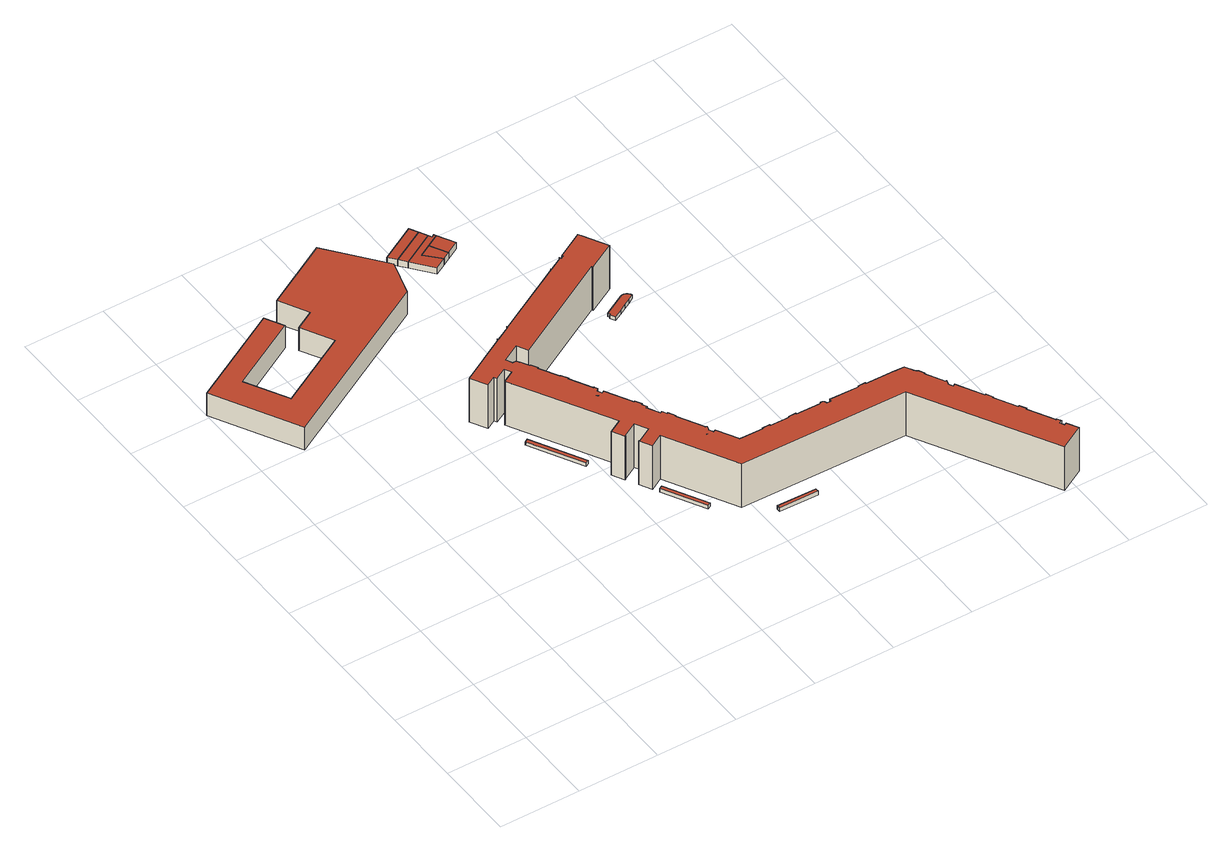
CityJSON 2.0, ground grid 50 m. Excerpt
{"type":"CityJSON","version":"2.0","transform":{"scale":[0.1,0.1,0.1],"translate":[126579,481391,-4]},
"CityObjects":{
"building1":{"type":"Building","attributes":{"b3_dak_type":"multiple horizontal","b3_h_dak_50p":10.54,"b3_h_dak_70p":13.19,"b3_h_dak_max":22.7,"b3_h_dak_min":-0.48,"b3_h_maaiveld":-2.98,"b3_kas_warenhuis":false,"b3_mutatie_ahn3_ahn4":false,"b3_reconstructie_onvolledig":false,"b3_rmse_lod12":7.42,"b3_rmse_lod13":0.31,"b3_rmse_lod22":0.153,"b3_val3dity_lod12":"[]","b3_val3dity_lod13":"[104]","b3_val3dity_lod22":"[303]","b3_volume_lod12":93696.35,"b3_volume_lod13":69042.4,"b3_volume_lod22":68864.76,"geconstateerd":false,"oorspronkelijkbouwjaar":2002,"status":"Pand in gebruik"},"children":["building1-1"]},
"building1-1":{"type":"BuildingPart","parents":["building1"],"geometry":[{"type":"Solid","lod":"1.2","boundaries":[[[[0,1,2,3,4,5,6,7,8,9,10,11,12]],[[13,9,8,14]],[[15,10,9,13]],[[16,3,2,17]],[[18,4,3,16]],[[19,1,0,20]],[[17,2,1,19]],[[21,5,4,18]],[[14,8,7,22]],[[22,7,6,23]],[[20,0,12,24]],[[25,11,10,15]],[[24,12,11,25]],[[23,6,5,21]],[[23,21,18,16,17,19,20,24,25,15,13,14,22]]]],"semantics":{"surfaces":[{"type":"GroundSurface"},{"type":"WallSurface","on_footprint_edge":true},{"type":"RoofSurface"}],"values":[[0,1,1,1,1,1,1,1,1,1,1,1,1,1,2]]}}]},
"building2":{"type":"Building","attributes":{"b3_dak_type":"multiple horizontal","b3_h_dak_50p":-0.57,"b3_h_dak_70p":-0.49,"b3_h_dak_max":-0.21,"b3_h_dak_min":-0.86,"b3_h_maaiveld":-3.05,"b3_kas_warenhuis":false,"b3_mutatie_ahn3_ahn4":false,"b3_reconstructie_onvolledig":false,"b3_rmse_lod12":0.141,"b3_rmse_lod13":0.141,"b3_rmse_lod22":0.0315,"b3_val3dity_lod12":"[]","b3_val3dity_lod13":"[]","b3_val3dity_lod22":"[]","b3_volume_lod12":205.85,"b3_volume_lod13":205.85,"b3_volume_lod22":201.23,"geconstateerd":false,"oorspronkelijkbouwjaar":1973,"status":"Pand in gebruik"},"children":["building2-1"]},
"building2-1":{"type":"BuildingPart","parents":["building2"],"geometry":[{"type":"Solid","lod":"1.2","boundaries":[[[[26,27,28,29]],[[30,28,27,31]],[[32,29,28,30]],[[33,26,29,32]],[[31,27,26,33]],[[31,33,32,30]]]],"semantics":{"surfaces":[{"type":"GroundSurface"},{"type":"WallSurface","on_footprint_edge":true},{"type":"RoofSurface"}],"values":[[0,1,1,1,1,2]]}}]},
"building3":{"type":"Building","attributes":{"b3_dak_type":"multiple horizontal","b3_h_dak_50p":-0.54,"b3_h_dak_70p":-0.47,"b3_h_dak_max":-0.19,"b3_h_dak_min":-0.83,"b3_h_maaiveld":-3.07,"b3_kas_warenhuis":false,"b3_mutatie_ahn3_ahn4":false,"b3_reconstructie_onvolledig":false,"b3_rmse_lod12":0.136,"b3_rmse_lod13":0.136,"b3_rmse_lod22":0.0324,"b3_val3dity_lod12":"[]","b3_val3dity_lod13":"[]","b3_val3dity_lod22":"[]","b3_volume_lod12":164.17,"b3_volume_lod13":164.17,"b3_volume_lod22":160.57,"geconstateerd":false,"oorspronkelijkbouwjaar":1969,"status":"Pand in gebruik"},"children":["building3-1"]},
"building3-1":{"type":"BuildingPart","parents":["building3"],"geometry":[{"type":"Solid","lod":"1.2","boundaries":[[[[34,35,36,37]],[[38,35,34,39]],[[39,34,37,40]],[[41,36,35,38]],[[40,37,36,41]],[[40,41,38,39]]]],"semantics":{"surfaces":[{"type":"GroundSurface"},{"type":"WallSurface","on_footprint_edge":true},{"type":"RoofSurface"}],"values":[[0,1,1,1,1,2]]}}]},
"building4":{"type":"Building","attributes":{"b3_dak_type":"multiple horizontal","b3_h_dak_50p":-0.54,"b3_h_dak_70p":-0.45,"b3_h_dak_max":-0.19,"b3_h_dak_min":-0.79,"b3_h_maaiveld":-3.09,"b3_kas_warenhuis":false,"b3_mutatie_ahn3_ahn4":false,"b3_reconstructie_onvolledig":false,"b3_rmse_lod12":0.143,"b3_rmse_lod13":0.143,"b3_rmse_lod22":0.0365,"b3_val3dity_lod12":"[]","b3_val3dity_lod13":"[]","b3_val3dity_lod22":"[]","b3_volume_lod12":139.35,"b3_volume_lod13":139.35,"b3_volume_lod22":136.49,"geconstateerd":false,"oorspronkelijkbouwjaar":1969,"status":"Pand in gebruik"},"children":["building4-1"]},
"building4-1":{"type":"BuildingPart","parents":["building4"],"geometry":[{"type":"Solid","lod":"1.2","boundaries":[[[[42,43,44,45,46]],[[47,43,42,48]],[[49,44,43,47]],[[50,45,44,49]],[[48,42,46,51]],[[51,46,45,50]],[[51,50,49,47,48]]]],"semantics":{"surfaces":[{"type":"GroundSurface"},{"type":"WallSurface","on_footprint_edge":true},{"type":"RoofSurface"}],"values":[[0,1,1,1,1,1,2]]}}]},
"building5":{"type":"Building","attributes":{"b3_dak_type":"multiple horizontal","b3_h_dak_50p":2.17,"b3_h_dak_70p":2.21,"b3_h_dak_max":2.85,"b3_h_dak_min":2.06,"b3_h_maaiveld":-2.27,"b3_kas_warenhuis":false,"b3_mutatie_ahn3_ahn4":false,"b3_reconstructie_onvolledig":false,"b3_rmse_lod12":0.0961,"b3_rmse_lod13":0.0961,"b3_rmse_lod22":0.0939,"b3_val3dity_lod12":"[]","b3_val3dity_lod13":"[]","b3_val3dity_lod22":"[]","b3_volume_lod12":658.82,"b3_volume_lod13":658.82,"b3_volume_lod22":654,"geconstateerd":false,"oorspronkelijkbouwjaar":2002,"status":"Pand in gebruik"},"children":["building5-1"]},
"building5-1":{"type":"BuildingPart","parents":["building5"],"geometry":[{"type":"Solid","lod":"1.2","boundaries":[[[[52,53,54,55]],[[56,53,52,57]],[[58,54,53,56]],[[57,52,55,59]],[[59,55,54,58]],[[59,58,56,57]]]],"semantics":{"surfaces":[{"type":"GroundSurface"},{"type":"WallSurface","on_footprint_edge":true},{"type":"RoofSurface"}],"values":[[0,1,1,1,1,2]]}}]},
"building6":{"type":"Building","attributes":{"b3_dak_type":"multiple horizontal","b3_h_dak_50p":2.19,"b3_h_dak_70p":2.22,"b3_h_dak_max":4.21,"b3_h_dak_min":2.08,"b3_h_maaiveld":-2.27,"b3_kas_warenhuis":false,"b3_mutatie_ahn3_ahn4":false,"b3_reconstructie_onvolledig":false,"b3_rmse_lod12":0.428,"b3_rmse_lod13":0.428,"b3_rmse_lod22":0.296,"b3_val3dity_lod12":"[]","b3_val3dity_lod13":"[]","b3_val3dity_lod22":"[]","b3_volume_lod12":591.1,"b3_volume_lod13":591.1,"b3_volume_lod22":608,"geconstateerd":false,"oorspronkelijkbouwjaar":2002,"status":"Pand in gebruik"},"children":["building6-1"]},
"building6-1":{"type":"BuildingPart","parents":["building6"],"geometry":[{"type":"Solid","lod":"1.2","boundaries":[[[[53,60,61,54]],[[62,60,53,56]],[[63,61,60,62]],[[56,53,54,58]],[[58,54,61,63]],[[58,63,62,56]]]],"semantics":{"surfaces":[{"type":"GroundSurface"},{"type":"WallSurface","on_footprint_edge":true},{"type":"RoofSurface"}],"values":[[0,1,1,1,1,2]]}}]},
"building7":{"type":"Building","attributes":{"b3_dak_type":"multiple horizontal","b3_h_dak_50p":2.21,"b3_h_dak_70p":2.24,"b3_h_dak_max":4.25,"b3_h_dak_min":2.08,"b3_h_maaiveld":-2.27,"b3_kas_warenhuis":false,"b3_mutatie_ahn3_ahn4":false,"b3_reconstructie_onvolledig":false,"b3_rmse_lod12":0.261,"b3_rmse_lod13":0.261,"b3_rmse_lod22":0.192,"b3_val3dity_lod12":"[]","b3_val3dity_lod13":"[]","b3_val3dity_lod22":"[]","b3_volume_lod12":824.23,"b3_volume_lod13":824.23,"b3_volume_lod22":819.11,"geconstateerd":false,"oorspronkelijkbouwjaar":2002,"status":"Pand in gebruik"},"children":["building7-1"]},
"building7-1":{"type":"BuildingPart","parents":["building7"],"geometry":[{"type":"Solid","lod":"1.2","boundaries":[[[[64,61,60,65,66,67,68,69,70]],[[71,67,66,72]],[[72,66,65,73]],[[73,65,60,62]],[[74,68,67,71]],[[75,69,68,74]],[[62,60,61,63]],[[76,70,69,75]],[[77,64,70,76]],[[63,61,64,77]],[[63,77,76,75,74,71,72,73,62]]]],"semantics":{"surfaces":[{"type":"GroundSurface"},{"type":"WallSurface","on_footprint_edge":true},{"type":"RoofSurface"}],"values":[[0,1,1,1,1,1,1,1,1,1,2]]}}]},
"building8":{"type":"Building","attributes":{"b3_dak_type":"multiple horizontal","b3_h_dak_50p":2.16,"b3_h_dak_70p":2.21,"b3_h_dak_max":3.4,"b3_h_dak_min":2.07,"b3_h_maaiveld":-2.27,"b3_kas_warenhuis":false,"b3_mutatie_ahn3_ahn4":false,"b3_reconstructie_onvolledig":false,"b3_rmse_lod12":0.331,"b3_rmse_lod13":0.331,"b3_rmse_lod22":0.147,"b3_val3dity_lod12":"[]","b3_val3dity_lod13":"[]","b3_val3dity_lod22":"[]","b3_volume_lod12":354.35,"b3_volume_lod13":354.35,"b3_volume_lod22":358.43,"geconstateerd":false,"oorspronkelijkbouwjaar":2001,"status":"Pand in gebruik"},"children":["building8-1"]},
"building8-1":{"type":"BuildingPart","parents":["building8"],"geometry":[{"type":"Solid","lod":"1.2","boundaries":[[[[78,70,69,68]],[[76,70,78,79]],[[79,78,68,74]],[[75,69,70,76]],[[74,68,69,75]],[[74,75,76,79]]]],"semantics":{"surfaces":[{"type":"GroundSurface"},{"type":"WallSurface","on_footprint_edge":true},{"type":"RoofSurface"}],"values":[[0,1,1,1,1,2]]}}]},
"building9":{"type":"Building","attributes":{"b3_dak_type":"multiple horizontal","b3_h_dak_50p":2.25,"b3_h_dak_70p":2.28,"b3_h_dak_max":3.41,"b3_h_dak_min":2.13,"b3_h_maaiveld":-2.27,"b3_kas_warenhuis":false,"b3_mutatie_ahn3_ahn4":false,"b3_reconstructie_onvolledig":false,"b3_rmse_lod12":0.486,"b3_rmse_lod13":0.486,"b3_rmse_lod22":0.336,"b3_val3dity_lod12":"[]","b3_val3dity_lod13":"[]","b3_val3dity_lod22":"[]","b3_volume_lod12":469.1,"b3_volume_lod13":469.1,"b3_volume_lod22":473.06,"geconstateerd":false,"oorspronkelijkbouwjaar":2001,"status":"Pand in gebruik"},"children":["building9-1"]},
"building9-1":{"type":"BuildingPart","parents":["building9"],"geometry":[{"type":"Solid","lod":"1.2","boundaries":[[[[80,78,68,67]],[[81,78,80,82]],[[82,80,67,83]],[[84,68,78,81]],[[83,67,68,84]],[[83,84,81,82]]]],"semantics":{"surfaces":[{"type":"GroundSurface"},{"type":"WallSurface","on_footprint_edge":true},{"type":"RoofSurface"}],"values":[[0,1,1,1,1,2]]}}]},
"building10":{"type":"Building","attributes":{"b3_dak_type":"slanted","b3_h_dak_50p":28.31,"b3_h_dak_70p":28.37,"b3_h_dak_max":33.44,"b3_h_dak_min":-2.96,"b3_h_maaiveld":-2.88,"b3_kas_warenhuis":false,"b3_mutatie_ahn3_ahn4":false,"b3_reconstructie_onvolledig":false,"b3_rmse_lod12":11.5,"b3_rmse_lod13":1.52,"b3_rmse_lod22":1.23,"b3_val3dity_lod12":"[]","b3_val3dity_lod13":"[]","b3_val3dity_lod22":"[303]","b3_volume_lod12":250300.98,"b3_volume_lod13":210398.64,"b3_volume_lod22":208471.33,"geconstateerd":false,"oorspronkelijkbouwjaar":2002,"status":"Pand in gebruik"},"children":["building10-1"]},
"building10-1":{"type":"BuildingPart","parents":["building10"],"geometry":[{"type":"Solid","lod":"1.2","boundaries":[[[[85,86,87,88,89,90,91,92,93,94,95,96,97,98,99,100,101,102,103,104,105,106,107,108,109,110,111,112,113,114,115,116,117,118,119,120,121,122,123,124,125,126,127,128,129,130,131,132,133,134,135,136,137,138,139,140,141,142,143,144,145,146,147,148,149,150,151,152,153,154,155,156,157,158,159,160,161,162,163,164,165,166,167,168,169,170,171,172,173,174,175,176,177,178,179,180,181,182,183,184,185,186,187,188,189,190,191,192,193,194,195,196,197,198,199,200,201,202,203,204,205,206,207,208,209,210,211,212,213,214,215,216,217,218,219,220,221,222,223,224,225,226,227,228,229,230,231,232,233,234,235,236,237,238,239,240,241,242,243,244,245,246,247,248,249,250],[251,252,253],[254,255,256]],[[257,124,123,258]],[[259,128,127,260]],[[261,129,128,259]],[[262,216,215,263]],[[260,127,126,264]],[[265,125,124,257]],[[264,126,125,265]],[[266,250,249,267]],[[268,245,244,269]],[[270,122,121,271]],[[258,123,122,270]],[[272,118,117,273]],[[274,115,114,275]],[[275,114,113,276]],[[273,117,116,277]],[[277,116,115,274]],[[276,113,112,278]],[[278,112,111,279]],[[279,111,110,280]],[[281,109,108,282]],[[283,119,118,272]],[[282,108,107,284]],[[285,106,105,286]],[[284,107,106,285]],[[286,105,104,287]],[[287,104,103,288]],[[280,110,109,281]],[[288,103,102,289]],[[289,102,101,290]],[[291,120,119,283]],[[292,99,98,293]],[[293,98,97,294]],[[294,97,96,295]],[[296,95,94,297]],[[295,96,95,296]],[[298,93,92,299]],[[297,94,93,298]],[[300,91,90,301]],[[299,92,91,300]],[[301,90,89,302]],[[303,86,85,304]],[[305,248,247,306]],[[306,247,246,307]],[[307,246,245,268]],[[267,249,248,305]],[[269,244,243,308]],[[308,243,242,309]],[[310,87,86,303]],[[309,242,241,311]],[[312,240,239,313]],[[313,239,238,314]],[[311,241,240,312]],[[314,238,237,315]],[[315,237,236,316]],[[316,236,235,317]],[[317,235,234,318]],[[318,234,233,319]],[[320,88,87,310]],[[321,232,231,322]],[[319,233,232,321]],[[323,211,210,324]],[[302,89,88,320]],[[325,228,227,326]],[[326,227,226,327]],[[328,100,99,292]],[[327,226,225,329]],[[330,224,223,331]],[[329,225,224,330]],[[290,101,100,328]],[[332,229,228,325]],[[333,217,216,262]],[[334,212,211,323]],[[335,219,218,336]],[[336,218,217,333]],[[337,222,221,338]],[[339,214,213,340]],[[263,215,214,339]],[[341,207,206,342]],[[342,206,205,343]],[[344,220,219,335]],[[338,221,220,344]],[[340,213,212,334]],[[331,223,222,337]],[[345,186,185,346]],[[346,185,184,347]],[[348,209,208,349]],[[324,210,209,348]],[[349,208,207,341]],[[350,203,202,351]],[[351,202,201,352]],[[343,205,204,353]],[[353,204,203,350]],[[352,201,200,354]],[[354,200,199,355]],[[355,199,198,356]],[[356,198,197,357]],[[357,197,196,358]],[[358,196,195,359]],[[359,195,194,360]],[[360,194,193,361]],[[361,193,192,362]],[[363,190,189,364]],[[362,192,191,365]],[[365,191,190,363]],[[364,189,188,366]],[[366,188,187,367]],[[367,187,186,345]],[[368,182,181,369]],[[369,181,180,370]],[[371,183,182,368]],[[370,180,179,372]],[[373,163,162,374]],[[375,175,174,376]],[[377,178,177,378]],[[378,177,176,379]],[[380,164,163,373]],[[372,179,178,377]],[[379,176,175,375]],[[304,85,250,266]],[[381,172,171,382]],[[376,174,173,383]],[[383,173,172,381]],[[382,171,170,384]],[[385,167,166,386]],[[384,170,169,387]],[[387,169,168,388]],[[388,168,167,385]],[[389,160,159,390]],[[386,166,165,391]],[[391,165,164,380]],[[374,162,161,392]],[[392,161,160,389]],[[393,134,133,394]],[[394,133,132,395]],[[396,158,157,397]],[[390,159,158,396]],[[397,157,156,398]],[[398,156,155,399]],[[399,155,154,400]],[[400,154,153,401]],[[401,153,152,402]],[[395,132,131,403]],[[402,152,151,404]],[[404,151,150,405]],[[405,150,149,406]],[[407,148,147,408]],[[408,147,146,409]],[[406,149,148,407]],[[410,143,142,411]],[[411,142,141,412]],[[409,146,145,413]],[[413,145,144,414]],[[414,144,143,410]],[[412,141,140,415]],[[416,139,138,417]],[[417,138,137,418]],[[418,137,136,419]],[[419,136,135,420]],[[420,135,134,393]],[[421,130,129,261]],[[403,131,130,421]],[[422,251,253,423]],[[415,140,139,416]],[[424,256,255,425]],[[347,184,183,371]],[[271,121,120,291]],[[423,253,252,426]],[[426,252,251,422]],[[427,254,256,424]],[[425,255,254,427]],[[322,231,230,428]],[[428,230,229,332]],[[428,332,325,326,327,329,330,331,337,338,344,335,336,333,262,263,339,340,334,323,324,348,349,341,342,343,353,350,351,352,354,355,356,357,358,359,360,361,362,365,363,364,366,367,345,346,347,371,368,369,370,372,377,378,379,375,376,383,381,382,384,387,388,385,386,391,380,373,374,392,389,390,396,397,398,399,400,401,402,404,405,406,407,408,409,413,414,410,411,412,415,416,417,418,419,420,393,394,395,403,421,261,259,260,264,265,257,258,270,271,291,283,272,273,277,274,275,276,278,279,280,281,282,284,285,286,287,288,289,290,328,292,293,294,295,296,297,298,299,300,301,302,320,310,303,304,266,267,305,306,307,268,269,308,309,311,312,313,314,315,316,317,318,319,321,322],[426,422,423],[425,427,424]]]],"semantics":{"surfaces":[{"type":"GroundSurface"},{"type":"WallSurface","on_footprint_edge":true},{"type":"RoofSurface"}],"values":[[0,1,1,1,1,1,1,1,1,1,1,1,1,1,1,1,1,1,1,1,1,1,1,1,1,1,1,1,1,1,1,1,1,1,1,1,1,1,1,1,1,1,1,1,1,1,1,1,1,1,1,1,1,1,1,1,1,1,1,1,1,1,1,1,1,1,1,1,1,1,1,1,1,1,1,1,1,1,1,1,1,1,1,1,1,1,1,1,1,1,1,1,1,1,1,1,1,1,1,1,1,1,1,1,1,1,1,1,1,1,1,1,1,1,1,1,1,1,1,1,1,1,1,1,1,1,1,1,1,1,1,1,1,1,1,1,1,1,1,1,1,1,1,1,1,1,1,1,1,1,1,1,1,1,1,1,1,1,1,1,1,1,1,1,1,1,1,1,1,1,1,1,1,2]]}}]},
"building11":{"type":"Building","attributes":{"b3_dak_type":"multiple horizontal","b3_h_dak_50p":-0.31,"b3_h_dak_70p":-0.28,"b3_h_dak_max":0.06,"b3_h_dak_min":-0.47,"b3_h_maaiveld":-2.91,"b3_kas_warenhuis":false,"b3_mutatie_ahn3_ahn4":false,"b3_reconstructie_onvolledig":false,"b3_rmse_lod12":0.0822,"b3_rmse_lod13":0.0822,"b3_rmse_lod22":0.0642,"b3_val3dity_lod12":"[]","b3_val3dity_lod13":"[]","b3_val3dity_lod22":"[]","b3_volume_lod12":247.62,"b3_volume_lod13":247.62,"b3_volume_lod22":245.58,"geconstateerd":false,"oorspronkelijkbouwjaar":1969,"status":"Pand in gebruik"},"children":["building11-1"]},
"building11-1":{"type":"BuildingPart","parents":["building11"],"geometry":[{"type":"Solid","lod":"1.2","boundaries":[[[[429,430,431,432,433,434,435,436,437,438,439,440,441,442,443,444,445,446,447,448,449,450,451,452,453,454,455,456]],[[457,434,433,458]],[[459,437,436,460]],[[461,439,438,462]],[[462,438,437,459]],[[460,436,435,463]],[[463,435,434,457]],[[458,433,432,464]],[[464,432,431,465]],[[466,430,429,467]],[[465,431,430,466]],[[467,429,456,468]],[[468,456,455,469]],[[469,455,454,470]],[[470,454,453,471]],[[471,453,452,472]],[[472,452,451,473]],[[473,451,450,474]],[[474,450,449,475]],[[475,449,448,476]],[[476,448,447,477]],[[477,447,446,478]],[[478,446,445,479]],[[479,445,444,480]],[[480,444,443,481]],[[481,443,442,482]],[[482,442,441,483]],[[483,441,440,484]],[[484,440,439,461]],[[484,461,462,459,460,463,457,458,464,465,466,467,468,469,470,471,472,473,474,475,476,477,478,479,480,481,482,483]]]],"semantics":{"surfaces":[{"type":"GroundSurface"},{"type":"WallSurface","on_footprint_edge":true},{"type":"RoofSurface"}],"values":[[0,1,1,1,1,1,1,1,1,1,1,1,1,1,1,1,1,1,1,1,1,1,1,1,1,1,1,1,1,2]]}}]}
},
"vertices":[
[281,2511,10],[0,3020,10],[575,3337,10],[637,3225,10],[207,2988,10],[347,2736,10],[793,2982,10],[688,3171,10],[805,3236,10],[708,3411,10],[1115,3635,10],[1382,3304,10],[1318,3083,10],[708,3411,172],[805,3236,172],[1115,3635,172],[637,3225,172],[575,3337,172],[207,2988,172],[0,3020,172],[281,2511,172],[347,2736,172],[688,3171,172],[793,2982,172],[1318,3083,172],[1382,3304,172],
[1442,1574,10],[1268,1890,10],[1288,1901,10],[1462,1584,10],[1288,1901,35],[1268,1890,35],[1462,1584,35],[1442,1574,35],
[1813,950,9],[1793,940,9],[1653,1193,9],[1673,1203,9],[1793,940,35],[1813,950,35],[1673,1203,35],[1653,1193,35],
[2336,730,9],[2336,708,9],[2094,712,9],[2094,713,9],[2095,735,9],[2336,708,35],[2336,730,35],[2094,712,35],[2094,713,35],[2095,735,35],
[1666,3586,17],[1695,3534,17],[1484,3418,17],[1446,3465,17],[1695,3534,62],[1666,3586,62],[1484,3418,62],[1446,3465,62],
[1722,3485,17],[1520,3373,17],[1722,3485,62],[1520,3373,62],
[1620,3249,17],[1733,3465,17],[1749,3474,17],[1757,3459,17],[1680,3417,17],[1608,3377,17],[1691,3289,17],[1757,3459,62],[1749,3474,62],[1733,3465,62],[1680,3417,62],[1608,3377,62],[1691,3289,62],[1620,3249,62],
[1737,3314,17],[1737,3314,62],
[1814,3356,17],[1737,3314,63],[1814,3356,63],[1757,3459,63],[1680,3417,63],
[2150,2560,11],[2146,2567,11],[1504,2212,11],[1469,2275,11],[1363,2217,11],[1375,2196,11],[1373,2195,11],[1382,2179,11],[1404,2179,11],[1413,2162,11],[1416,2163,11],[1445,2109,11],[1450,2112,11],[1472,2072,11],[1467,2069,11],[1469,2065,11],[1532,1951,11],[1537,1954,11],[1559,1914,11],[1554,1912,11],[1627,1779,11],[1628,1779,11],[1630,1781,11],[1631,1781,11],[1634,1777,11],[1636,1772,11],[1638,1768,11],[1639,1764,11],[1640,1762,11],[1640,1761,11],[1639,1760,11],[1639,1758,11],[1637,1756,11],[1631,1749,11],[1629,1747,11],[1629,1746,11],[1643,1720,11],[1656,1727,11],[1738,1579,11],[1743,1568,11],[1749,1571,11],[1771,1532,11],[1765,1529,11],[1782,1500,11],[1771,1494,11],[1812,1419,11],[1823,1425,11],[1839,1396,11],[1844,1399,11],[1866,1359,11],[1861,1356,11],[1948,1198,11],[1947,1197,11],[1957,1194,11],[1948,1167,11],[1963,1141,11],[1976,1148,11],[2047,1019,11],[2068,1018,11],[2082,1018,11],[2192,1016,11],[2192,1022,11],[2238,1021,11],[2237,1015,11],[2330,1013,11],[2357,1013,11],[2357,1019,11],[2403,1018,11],[2402,1012,11],[2553,1009,11],[2553,1013,11],[2557,1015,11],[2558,1015,11],[2560,1015,11],[2564,1015,11],[2567,1015,11],[2570,1014,11],[2574,1012,11],[2575,1011,11],[2578,1008,11],[2580,1005,11],[2581,1004,11],[2582,1001,11],[2583,997,11],[2583,994,11],[2612,993,11],[2612,1008,11],[2783,1005,11],[2794,1005,11],[2794,1011,11],[2839,1010,11],[2839,1004,11],[3023,1001,11],[3023,999,11],[3079,998,11],[3106,949,11],[3107,950,11],[3115,935,11],[3117,937,11],[3125,930,11],[3142,899,11],[3137,896,11],[3196,788,11],[3195,787,11],[3205,785,11],[3197,757,11],[3211,730,11],[3224,738,11],[3312,579,11],[3317,582,11],[3339,542,11],[3334,539,11],[3407,406,11],[3413,409,11],[3435,370,11],[3429,367,11],[3516,209,11],[3521,212,11],[3535,187,11],[3517,177,11],[3531,151,11],[3544,158,11],[3582,89,11],[3433,7,11],[2977,831,11],[1946,850,11],[1711,1273,11],[1632,1229,11],[1593,1301,11],[1596,1302,11],[1597,1300,11],[1689,1351,11],[1647,1426,11],[1556,1375,11],[1557,1373,11],[1554,1372,11],[1514,1443,11],[1593,1487,11],[1266,2081,11],[1337,2121,11],[1313,2159,11],[1244,2121,11],[1234,2138,11],[1178,2108,11],[1122,2206,11],[1417,2370,11],[1414,2374,11],[1416,2375,11],[1419,2370,11],[1513,2422,11],[1510,2427,11],[1512,2428,11],[1513,2424,11],[1956,2667,11],[1953,2671,11],[1955,2672,11],[1959,2668,11],[2044,2715,11],[2042,2720,11],[2043,2721,11],[2049,2710,11],[2064,2718,11],[2059,2725,11],[2224,2816,11],[2234,2798,11],[2315,2651,11],[1606,1721,11],[1611,1712,11],[1616,1713,11],[1920,1146,11],[1925,1144,11],[1923,1147,11],[1743,1568,324],[1738,1579,324],[1782,1500,324],[1765,1529,324],[1771,1494,324],[1689,1351,324],[1597,1300,324],[1771,1532,324],[1749,1571,324],[2315,2651,324],[2234,2798,324],[2049,2710,324],[2043,2721,324],[1656,1727,324],[1643,1720,324],[1631,1749,324],[1637,1756,324],[1639,1760,324],[1640,1761,324],[1640,1762,324],[1639,1758,324],[1639,1764,324],[1638,1768,324],[1636,1772,324],[1634,1777,324],[1631,1781,324],[1629,1747,324],[1630,1781,324],[1628,1779,324],[1627,1779,324],[1554,1912,324],[1559,1914,324],[1537,1954,324],[1532,1951,324],[1629,1746,324],[1467,2069,324],[1472,2072,324],[1450,2112,324],[1445,2109,324],[1416,2163,324],[1413,2162,324],[1404,2179,324],[1382,2179,324],[1373,2195,324],[1375,2196,324],[1363,2217,324],[2146,2567,324],[2150,2560,324],[2224,2816,324],[2059,2725,324],[2064,2718,324],[2042,2720,324],[2044,2715,324],[1504,2212,324],[1959,2668,324],[1955,2672,324],[1953,2671,324],[1956,2667,324],[1513,2424,324],[1512,2428,324],[1510,2427,324],[1513,2422,324],[1419,2370,324],[1469,2275,324],[1416,2375,324],[1414,2374,324],[1711,1273,324],[1946,850,324],[1178,2108,324],[1234,2138,324],[1244,2121,324],[1469,2065,324],[1313,2159,324],[1337,2121,324],[1266,2081,324],[1122,2206,324],[1647,1426,324],[1632,1229,324],[1557,1373,324],[1556,1375,324],[1593,1487,324],[1514,1443,324],[1596,1302,324],[1593,1301,324],[3582,89,324],[3544,158,324],[3531,151,324],[1554,1372,324],[3137,896,324],[3142,899,324],[3125,930,324],[2977,831,324],[3433,7,324],[3535,187,324],[3521,212,324],[3516,209,324],[3517,177,324],[3429,367,324],[3435,370,324],[3413,409,324],[3407,406,324],[3334,539,324],[3339,542,324],[3317,582,324],[3312,579,324],[3224,738,324],[3197,757,324],[3205,785,324],[3211,730,324],[3195,787,324],[3196,788,324],[3115,935,324],[3107,950,324],[3106,949,324],[3117,937,324],[3079,998,324],[2575,1011,324],[2574,1012,324],[2839,1010,324],[2794,1011,324],[3023,999,324],[3023,1001,324],[2839,1004,324],[2578,1008,324],[2783,1005,324],[2612,1008,324],[2794,1005,324],[2612,993,324],[2582,1001,324],[2581,1004,324],[2583,994,324],[2583,997,324],[2567,1015,324],[2564,1015,324],[2580,1005,324],[2570,1014,324],[1866,1359,324],[1844,1399,324],[1839,1396,324],[2560,1015,324],[2558,1015,324],[2557,1015,324],[2553,1013,324],[2553,1009,324],[2402,1012,324],[2403,1018,324],[1823,1425,324],[2357,1019,324],[2357,1013,324],[2330,1013,324],[2237,1015,324],[2238,1021,324],[2192,1022,324],[2068,1018,324],[2047,1019,324],[1976,1148,324],[2192,1016,324],[2082,1018,324],[1963,1141,324],[1948,1167,324],[1957,1194,324],[1947,1197,324],[1948,1198,324],[1861,1356,324],[1812,1419,324],[1606,1721,324],[1616,1713,324],[1923,1147,324],[1925,1144,324],[1611,1712,324],[1920,1146,324],[1417,2370,324],
[2371,2526,11],[2373,2521,11],[2334,2499,11],[2296,2477,11],[2251,2452,11],[2206,2428,11],[2188,2460,11],[2194,2463,11],[2187,2476,11],[2317,2547,11],[2320,2549,11],[2323,2550,11],[2326,2551,11],[2329,2551,11],[2332,2552,11],[2336,2552,11],[2339,2551,11],[2342,2551,11],[2345,2550,11],[2348,2549,11],[2351,2548,11],[2354,2546,11],[2358,2543,11],[2362,2540,11],[2365,2537,11],[2367,2534,11],[2369,2531,11],[2370,2529,11],[2206,2428,37],[2251,2452,37],[2187,2476,37],[2194,2463,37],[2320,2549,37],[2317,2547,37],[2188,2460,37],[2296,2477,37],[2334,2499,37],[2373,2521,37],[2371,2526,37],[2370,2529,37],[2369,2531,37],[2367,2534,37],[2365,2537,37],[2362,2540,37],[2358,2543,37],[2354,2546,37],[2351,2548,37],[2348,2549,37],[2345,2550,37],[2342,2551,37],[2339,2551,37],[2336,2552,37],[2332,2552,37],[2329,2551,37],[2326,2551,37],[2323,2550,37]
]}
